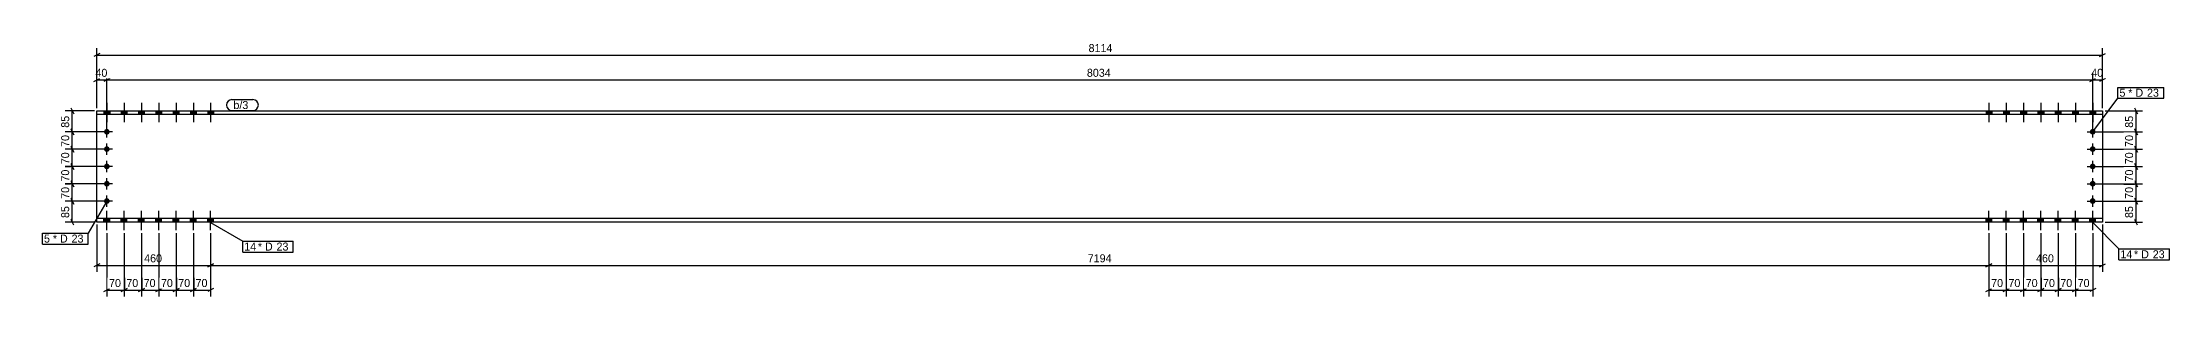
# Model space of a CAD drawing. Header units: millimetres. Extents: x 26 to 22380, y 32 to 1058.
# Drawn here: x 13775 to 22380, y 32 to 1058 of the extents above; entities that cross this region are included whole.
import ezdxf

# ---------------------------------------------------------------- set-up
doc = ezdxf.new("R2010")
doc.units = ezdxf.units.MM
doc.styles.add('Comic Sans MS', font='COMIC.TTF', dxfattribs={"height": 0.2})

msp = doc.modelspace()

# ---------------------------------------------------------------- hatches: boundary and pattern name
at = {"linetype": 'Continuous'}
for points in [[(14023.7, 768), (14046.7, 768), (14046.7, 782.6), (14023.7, 782.6)], [(14023.8, 768), (14046.8, 768), (14046.8, 782.6), (14023.8, 782.6)], [(14093.7, 768), (14116.7, 768), (14116.7, 782.6), (14093.7, 782.6)], [(14093.8, 768), (14116.8, 768), (14116.8, 782.6), (14093.8, 782.6)], [(14163.7, 768), (14186.7, 768), (14186.7, 782.6), (14163.7, 782.6)], [(14163.8, 768), (14186.8, 768), (14186.8, 782.6), (14163.8, 782.6)], [(14233.7, 768), (14256.7, 768), (14256.7, 782.6), (14233.7, 782.6)], [(14233.8, 768), (14256.8, 768), (14256.8, 782.6), (14233.8, 782.6)], [(14303.7, 768), (14326.7, 768), (14326.7, 782.6), (14303.7, 782.6)], [(14303.8, 768), (14326.8, 768), (14326.8, 782.6), (14303.8, 782.6)], [(14373.7, 768), (14396.7, 768), (14396.7, 782.6), (14373.7, 782.6)], [(14373.8, 768), (14396.8, 768), (14396.8, 782.6), (14373.8, 782.6)], [(14443.7, 768), (14466.7, 768), (14466.7, 782.6), (14443.7, 782.6)], [(14443.8, 768), (14466.8, 768), (14466.8, 782.6), (14443.8, 782.6)], [(21661, 782.6), (21638, 782.6), (21638, 768), (21661, 768)], [(21661.2, 782.6), (21638.2, 782.6), (21638.2, 768), (21661.2, 768)], [(21731, 782.6), (21708, 782.6), (21708, 768), (21731, 768)], [(21731.2, 782.6), (21708.2, 782.6), (21708.2, 768), (21731.2, 768)], [(21801, 782.6), (21778, 782.6), (21778, 768), (21801, 768)], [(21801.2, 782.6), (21778.2, 782.6), (21778.2, 768), (21801.2, 768)], [(21871, 782.6), (21848, 782.6), (21848, 768), (21871, 768)], [(21871.2, 782.6), (21848.2, 782.6), (21848.2, 768), (21871.2, 768)], [(21941, 782.6), (21918, 782.6), (21918, 768), (21941, 768)], [(21941.2, 782.6), (21918.2, 782.6), (21918.2, 768), (21941.2, 768)], [(22011, 782.6), (21988, 782.6), (21988, 768), (22011, 768)], [(22011.2, 782.6), (21988.2, 782.6), (21988.2, 768), (22011.2, 768)], [(22081, 782.6), (22058, 782.6), (22058, 768), (22081, 768)], [(22081.2, 782.6), (22058.2, 782.6), (22058.2, 768), (22081.2, 768)], [(14023.8, 697.6, -1), (14046.8, 697.6, -1)], [(22058, 697.6, -1), (22081, 697.6, -1)], [(14023.8, 627.6, -1), (14046.8, 627.6, -1)], [(22058, 627.6, -1), (22081, 627.6, -1)], [(14023.8, 557.6, -1), (14046.8, 557.6, -1)], [(22058, 557.6, -1), (22081, 557.6, -1)], [(14023.8, 487.6, -1), (14046.8, 487.6, -1)], [(22058, 487.6, -1), (22081, 487.6, -1)], [(14023.7, 332.6), (14046.7, 332.6), (14046.7, 347.2), (14023.7, 347.2)], [(14023.8, 417.6, -1), (14046.8, 417.6, -1)], [(14023.8, 332.6), (14046.8, 332.6), (14046.8, 347.2), (14023.8, 347.2)], [(14093.7, 332.6), (14116.7, 332.6), (14116.7, 347.2), (14093.7, 347.2)], [(14093.8, 332.6), (14116.8, 332.6), (14116.8, 347.2), (14093.8, 347.2)], [(14163.7, 332.6), (14186.7, 332.6), (14186.7, 347.2), (14163.7, 347.2)], [(14163.8, 332.6), (14186.8, 332.6), (14186.8, 347.2), (14163.8, 347.2)], [(14233.7, 332.6), (14256.7, 332.6), (14256.7, 347.2), (14233.7, 347.2)], [(14233.8, 332.6), (14256.8, 332.6), (14256.8, 347.2), (14233.8, 347.2)], [(14303.7, 332.6), (14326.7, 332.6), (14326.7, 347.2), (14303.7, 347.2)], [(14303.8, 332.6), (14326.8, 332.6), (14326.8, 347.2), (14303.8, 347.2)], [(14373.7, 332.6), (14396.7, 332.6), (14396.7, 347.2), (14373.7, 347.2)], [(14373.8, 332.6), (14396.8, 332.6), (14396.8, 347.2), (14373.8, 347.2)], [(14443.7, 332.6), (14466.7, 332.6), (14466.7, 347.2), (14443.7, 347.2)], [(14443.8, 332.6), (14466.8, 332.6), (14466.8, 347.2), (14443.8, 347.2)], [(21661, 347.2), (21638, 347.2), (21638, 332.6), (21661, 332.6)], [(21661.1, 347.2), (21638.1, 347.2), (21638.1, 332.6), (21661.1, 332.6)], [(21731, 347.2), (21708, 347.2), (21708, 332.6), (21731, 332.6)], [(21731.1, 347.2), (21708.1, 347.2), (21708.1, 332.6), (21731.1, 332.6)], [(21801, 347.2), (21778, 347.2), (21778, 332.6), (21801, 332.6)], [(21801.1, 347.2), (21778.1, 347.2), (21778.1, 332.6), (21801.1, 332.6)], [(21871, 347.2), (21848, 347.2), (21848, 332.6), (21871, 332.6)], [(21871.1, 347.2), (21848.1, 347.2), (21848.1, 332.6), (21871.1, 332.6)], [(21941, 347.2), (21918, 347.2), (21918, 332.6), (21941, 332.6)], [(21941.1, 347.2), (21918.1, 347.2), (21918.1, 332.6), (21941.1, 332.6)], [(22011, 347.2), (21988, 347.2), (21988, 332.6), (22011, 332.6)], [(22011.1, 347.2), (21988.1, 347.2), (21988.1, 332.6), (22011.1, 332.6)], [(22058, 417.6, -1), (22081, 417.6, -1)], [(22081, 347.2), (22058, 347.2), (22058, 332.6), (22081, 332.6)], [(22081.1, 347.2), (22058.1, 347.2), (22058.1, 332.6), (22081.1, 332.6)]]:
    msp.add_hatch(color=3, dxfattribs=at).paths.add_polyline_path(points)

# ---------------------------------------------------------------- linework, layer by layer
at = {"color": 8, "linetype": 'Continuous'}
for p, q in [((14007.3, 1013.6), (13983.3, 1001.6)), ((13995.3, 1007.6), (22109.5, 1007.6)), ((22097.5, 1001.6), (22121.5, 1013.6)), ((13983.3, 901.6), (14007.3, 913.6)), ((13995.3, 792.6), (13995.3, 936)), ((13995.3, 907.6), (14035.3, 907.6)), ((14047.3, 913.6), (14023.3, 901.6)), ((14047.3, 913.6), (14023.3, 901.6)), ((14035.3, 707.6), (14035.3, 936)), ((14035.3, 707.6), (14035.3, 936)), ((22057.5, 901.6), (22081.5, 913.6)), ((22069.5, 707.6), (22069.5, 936)), ((22069.5, 907.6), (22109.5, 907.6)), ((22121.5, 913.6), (22097.5, 901.6)), ((22109.5, 792.6), (22109.5, 936)), ((13985.3, 782.6), (13866.9, 782.6)), ((13889.3, 794.6), (13901.3, 770.6)), ((13895.3, 697.6), (13895.3, 782.6)), ((22119.5, 782.6), (22270.9, 782.6)), ((22239.3, 794.6), (22251.3, 770.6)), ((22245.3, 697.6), (22245.3, 782.6)), ((14025.3, 697.6), (13866.9, 697.6)), ((13901.3, 685.6), (13889.3, 709.6)), ((22079.5, 697.6), (22270.9, 697.6)), ((22251.3, 685.6), (22239.3, 709.6)), ((14025.3, 627.6), (13866.9, 627.6)), ((13901.3, 615.6), (13889.3, 639.6)), ((22079.5, 627.6), (22270.9, 627.6)), ((22251.3, 615.6), (22239.3, 639.6)), ((14025.3, 557.6), (13866.9, 557.6)), ((13889.3, 569.6), (13901.3, 545.6)), ((22079.5, 557.6), (22270.9, 557.6)), ((22251.3, 545.6), (22239.3, 569.6)), ((14025.3, 487.6), (13866.9, 487.6)), ((13889.3, 499.6), (13901.3, 475.6)), ((13895.3, 417.6), (13895.3, 487.6)), ((22079.5, 487.6), (22270.9, 487.6)), ((22239.3, 499.6), (22251.3, 475.6)), ((22245.3, 417.6), (22245.3, 487.6)), ((14025.3, 417.6), (13866.9, 417.6)), ((13901.3, 405.6), (13889.3, 429.6)), ((13901.3, 320.6), (13889.3, 344.6)), ((22079.5, 417.6), (22270.9, 417.6)), ((22251.3, 405.6), (22239.3, 429.6)), ((22251.3, 320.6), (22239.3, 344.6)), ((13985.3, 332.6), (13866.9, 332.6)), ((13995.3, 322.6), (13995.3, 132)), ((14035.3, 287.9), (14035.3, 32)), ((14105.3, 287.9), (14105.3, 32)), ((14175.3, 287.9), (14175.3, 32)), ((14245.3, 287.9), (14245.3, 32)), ((14315.3, 287.9), (14315.3, 32)), ((14385.3, 287.9), (14385.3, 32)), ((14455.3, 287.9), (14455.3, 132)), ((14455.3, 287.9), (14455.3, 132)), ((14455.3, 287.9), (14455.3, 32)), ((21649.6, 287.9), (21649.6, 32)), ((21719.6, 287.9), (21719.6, 32)), ((21789.6, 287.9), (21789.6, 32)), ((21999.6, 287.9), (21999.6, 32)), ((22069.6, 287.9), (22069.6, 32)), ((22109.5, 322.6), (22109.5, 132)), ((22119.5, 332.6), (22270.9, 332.6)), ((14007.3, 163.6), (13983.3, 151.6)), ((13995.3, 157.6), (14455.3, 157.6)), ((14467.3, 163.6), (14443.3, 151.6)), ((14443.3, 151.6), (14467.3, 163.6)), ((14455.3, 157.6), (21649.5, 157.6)), ((21661.5, 163.6), (21637.5, 151.6)), ((21637.5, 151.6), (21661.5, 163.6)), ((21649.5, 157.6), (22109.5, 157.6)), ((22097.5, 151.6), (22121.5, 163.6)), ((14023.3, 51.6), (14047.3, 63.6)), ((14093.3, 51.6), (14117.3, 63.6)), ((14163.3, 51.6), (14187.3, 63.6)), ((14175.3, 57.6), (14245.3, 57.6)), ((14257.3, 63.6), (14233.3, 51.6)), ((14303.3, 51.6), (14327.3, 63.6)), ((14373.3, 51.6), (14397.3, 63.6)), ((14385.3, 57.6), (14455.3, 57.6)), ((14467.3, 63.6), (14443.3, 51.6)), ((21637.6, 51.6), (21661.6, 63.6)), ((21649.6, 57.6), (21719.6, 57.6)), ((21731.6, 63.6), (21707.6, 51.6)), ((21801.6, 63.6), (21777.6, 51.6)), ((21847.6, 51.6), (21871.6, 63.6)), ((21917.6, 51.6), (21941.6, 63.6)), ((21929.6, 57.6), (21999.6, 57.6)), ((22011.6, 63.6), (21987.6, 51.6)), ((22081.6, 63.6), (22057.6, 51.6))]:
    msp.add_line(p, q, dxfattribs=at)
at = {"color": 7, "linetype": 'Continuous'}
for p, q in [((13995.3, 332.6), (13995.3, 782.6)), ((13995.3, 782.6), (22109.5, 782.6)), ((22109.5, 782.6), (22109.5, 332.6)), ((22109.5, 768), (13995.3, 768)), ((22109.5, 347.2), (13995.3, 347.2)), ((22109.5, 332.6), (13995.3, 332.6))]:
    msp.add_line(p, q, dxfattribs=at)
at = {"color": 3, "linetype": 'Continuous'}
for p, q in [((14023.7, 782.6), (14023.7, 768)), ((14023.8, 782.6), (14023.8, 768)), ((14035.2, 814.8), (14035.2, 736.6)), ((14035.3, 814.8), (14035.3, 736.6)), ((14046.7, 782.6), (14046.7, 768)), ((14046.8, 782.6), (14046.8, 768)), ((14093.7, 782.6), (14093.7, 768)), ((14093.8, 782.6), (14093.8, 768)), ((14105.2, 814.8), (14105.2, 736.6)), ((14105.3, 814.8), (14105.3, 736.6)), ((14116.7, 782.6), (14116.7, 768)), ((14116.8, 782.6), (14116.8, 768)), ((14163.7, 782.6), (14163.7, 768)), ((14163.8, 782.6), (14163.8, 768)), ((14175.2, 814.8), (14175.2, 736.6)), ((14175.3, 814.8), (14175.3, 736.6)), ((14186.7, 782.6), (14186.7, 768)), ((14186.8, 782.6), (14186.8, 768)), ((14233.7, 782.6), (14233.7, 768)), ((14233.8, 782.6), (14233.8, 768)), ((14245.2, 814.8), (14245.2, 736.6)), ((14245.3, 814.8), (14245.3, 736.6)), ((14256.7, 782.6), (14256.7, 768)), ((14256.8, 782.6), (14256.8, 768)), ((14303.7, 782.6), (14303.7, 768)), ((14303.8, 782.6), (14303.8, 768)), ((14315.2, 814.8), (14315.2, 736.6)), ((14315.3, 814.8), (14315.3, 736.6)), ((14326.7, 782.6), (14326.7, 768)), ((14326.8, 782.6), (14326.8, 768)), ((14373.7, 782.6), (14373.7, 768)), ((14373.8, 782.6), (14373.8, 768)), ((14385.2, 814.8), (14385.2, 736.6)), ((14385.3, 814.8), (14385.3, 736.6)), ((14396.7, 782.6), (14396.7, 768)), ((14396.8, 782.6), (14396.8, 768)), ((14443.7, 782.6), (14443.7, 768)), ((14443.8, 782.6), (14443.8, 768)), ((14455.2, 814.8), (14455.2, 736.6)), ((14455.3, 814.8), (14455.3, 736.6)), ((14466.7, 782.6), (14466.7, 768)), ((14466.8, 782.6), (14466.8, 768)), ((21638, 782.6), (21638, 768)), ((21638.2, 782.6), (21638.2, 768)), ((21649.5, 814.8), (21649.5, 736.6)), ((21649.7, 814.8), (21649.7, 736.6)), ((21661, 782.6), (21661, 768)), ((21661.2, 782.6), (21661.2, 768)), ((21708, 782.6), (21708, 768)), ((21708.2, 782.6), (21708.2, 768)), ((21719.5, 814.8), (21719.5, 736.6)), ((21719.7, 814.8), (21719.7, 736.6)), ((21731, 782.6), (21731, 768)), ((21731.2, 782.6), (21731.2, 768)), ((21778, 782.6), (21778, 768)), ((21778.2, 782.6), (21778.2, 768)), ((21789.5, 814.8), (21789.5, 736.6)), ((21789.7, 814.8), (21789.7, 736.6)), ((21801, 782.6), (21801, 768)), ((21801.2, 782.6), (21801.2, 768)), ((21848, 782.6), (21848, 768)), ((21848.2, 782.6), (21848.2, 768)), ((21859.5, 814.8), (21859.5, 736.6)), ((21859.7, 814.8), (21859.7, 736.6)), ((21871, 782.6), (21871, 768)), ((21871.2, 782.6), (21871.2, 768)), ((21918, 782.6), (21918, 768)), ((21918.2, 782.6), (21918.2, 768)), ((21929.5, 814.8), (21929.5, 736.6)), ((21929.7, 814.8), (21929.7, 736.6)), ((21941, 782.6), (21941, 768)), ((21941.2, 782.6), (21941.2, 768)), ((21988, 782.6), (21988, 768)), ((21988.2, 782.6), (21988.2, 768)), ((21999.5, 814.8), (21999.5, 736.6)), ((21999.7, 814.8), (21999.7, 736.6)), ((22011, 782.6), (22011, 768)), ((22011.2, 782.6), (22011.2, 768)), ((22058, 782.6), (22058, 768)), ((22058.2, 782.6), (22058.2, 768)), ((22069.5, 814.8), (22069.5, 736.6)), ((22069.7, 814.8), (22069.7, 736.6)), ((22081, 782.6), (22081, 768)), ((22081.2, 782.6), (22081.2, 768)), ((14058.3, 697.6), (14012.3, 697.6)), ((14035.3, 674.6), (14035.3, 720.6)), ((22046.5, 697.6), (22092.5, 697.6)), ((22069.5, 674.6), (22069.5, 720.6)), ((14058.3, 627.6), (14012.3, 627.6)), ((14035.3, 604.6), (14035.3, 650.6)), ((22046.5, 627.6), (22092.5, 627.6)), ((22069.5, 604.6), (22069.5, 650.6)), ((14058.3, 557.6), (14012.3, 557.6)), ((14035.3, 534.6), (14035.3, 580.6)), ((22046.5, 557.6), (22092.5, 557.6)), ((22069.5, 534.6), (22069.5, 580.6)), ((14058.3, 487.6), (14012.3, 487.6)), ((14035.3, 464.6), (14035.3, 510.6)), ((14035.3, 394.6), (14035.3, 440.6)), ((22046.5, 487.6), (22092.5, 487.6)), ((22069.5, 464.6), (22069.5, 510.6)), ((22069.5, 394.6), (22069.5, 440.6)), ((14058.3, 417.6), (14012.3, 417.6)), ((14023.7, 332.6), (14023.7, 347.2)), ((14023.8, 332.6), (14023.8, 347.2)), ((14035.2, 300.4), (14035.2, 378.6)), ((14035.3, 300.4), (14035.3, 378.6)), ((14046.7, 332.6), (14046.7, 347.2)), ((14046.8, 332.6), (14046.8, 347.2)), ((14093.7, 332.6), (14093.7, 347.2)), ((14093.8, 332.6), (14093.8, 347.2)), ((14105.2, 300.4), (14105.2, 378.6)), ((14105.3, 300.4), (14105.3, 378.6)), ((14116.7, 332.6), (14116.7, 347.2)), ((14116.8, 332.6), (14116.8, 347.2)), ((14163.7, 332.6), (14163.7, 347.2)), ((14163.8, 332.6), (14163.8, 347.2)), ((14175.2, 300.4), (14175.2, 378.6)), ((14175.3, 300.4), (14175.3, 378.6)), ((14186.7, 332.6), (14186.7, 347.2)), ((14186.8, 332.6), (14186.8, 347.2)), ((14233.7, 332.6), (14233.7, 347.2)), ((14233.8, 332.6), (14233.8, 347.2)), ((14245.2, 300.4), (14245.2, 378.6)), ((14245.3, 300.4), (14245.3, 378.6)), ((14256.7, 332.6), (14256.7, 347.2)), ((14256.8, 332.6), (14256.8, 347.2)), ((14303.7, 332.6), (14303.7, 347.2)), ((14303.8, 332.6), (14303.8, 347.2)), ((14315.2, 300.4), (14315.2, 378.6)), ((14315.3, 300.4), (14315.3, 378.6)), ((14326.7, 332.6), (14326.7, 347.2)), ((14326.8, 332.6), (14326.8, 347.2)), ((14373.7, 332.6), (14373.7, 347.2)), ((14373.8, 332.6), (14373.8, 347.2)), ((14385.2, 300.4), (14385.2, 378.6)), ((14385.3, 300.4), (14385.3, 378.6)), ((14396.7, 332.6), (14396.7, 347.2)), ((14396.8, 332.6), (14396.8, 347.2)), ((14443.7, 332.6), (14443.7, 347.2)), ((14443.8, 332.6), (14443.8, 347.2)), ((14455.2, 300.4), (14455.2, 378.6)), ((14455.3, 300.4), (14455.3, 378.6)), ((14466.7, 332.6), (14466.7, 347.2)), ((14466.8, 332.6), (14466.8, 347.2)), ((21638, 332.6), (21638, 347.2)), ((21638.1, 332.6), (21638.1, 347.2)), ((21649.5, 300.4), (21649.5, 378.6)), ((21649.6, 300.4), (21649.6, 378.6)), ((21661, 332.6), (21661, 347.2)), ((21661.1, 332.6), (21661.1, 347.2)), ((21708, 332.6), (21708, 347.2)), ((21708.1, 332.6), (21708.1, 347.2)), ((21719.5, 300.4), (21719.5, 378.6)), ((21719.6, 300.4), (21719.6, 378.6)), ((21731, 332.6), (21731, 347.2)), ((21731.1, 332.6), (21731.1, 347.2)), ((21778, 332.6), (21778, 347.2)), ((21778.1, 332.6), (21778.1, 347.2)), ((21789.5, 300.4), (21789.5, 378.6)), ((21789.6, 300.4), (21789.6, 378.6)), ((21801, 332.6), (21801, 347.2)), ((21801.1, 332.6), (21801.1, 347.2)), ((21848, 332.6), (21848, 347.2)), ((21848.1, 332.6), (21848.1, 347.2)), ((21859.5, 300.4), (21859.5, 378.6)), ((21859.6, 300.4), (21859.6, 378.6)), ((21871, 332.6), (21871, 347.2)), ((21871.1, 332.6), (21871.1, 347.2)), ((21918, 332.6), (21918, 347.2)), ((21918.1, 332.6), (21918.1, 347.2)), ((21929.5, 300.4), (21929.5, 378.6)), ((21929.6, 300.4), (21929.6, 378.6)), ((21941, 332.6), (21941, 347.2)), ((21941.1, 332.6), (21941.1, 347.2)), ((21988, 332.6), (21988, 347.2)), ((21988.1, 332.6), (21988.1, 347.2)), ((21999.5, 300.4), (21999.5, 378.6)), ((21999.6, 300.4), (21999.6, 378.6)), ((22011, 332.6), (22011, 347.2)), ((22011.1, 332.6), (22011.1, 347.2)), ((22046.5, 417.6), (22092.5, 417.6)), ((22058, 332.6), (22058, 347.2)), ((22058.1, 332.6), (22058.1, 347.2)), ((22069.5, 300.4), (22069.5, 378.6)), ((22069.6, 300.4), (22069.6, 378.6)), ((22081, 332.6), (22081, 347.2)), ((22081.1, 332.6), (22081.1, 347.2))]:
    msp.add_line(p, q, dxfattribs=at)

# ---------------------------------------------------------------- wipeouts: each hides what was drawn before it
at = {"color": 0}
for points in [[(22203.9, 839.4), (22203.9, 871.4), (22177.8, 871.4), (22177.8, 839.4)], [(13807.2, 249.7), (13807.2, 281.7), (13781.1, 281.7), (13781.1, 249.7)], [(14636.5, 217.4), (14636.5, 249.4), (14591.2, 249.4), (14591.2, 217.4)], [(22227, 186.3), (22227, 218.3), (22181.7, 218.3), (22181.7, 186.3)]]:
    msp.add_wipeout(points, dxfattribs=at)

# ---------------------------------------------------------------- next in the draw order: wipeouts: each hides what was drawn before it
for points in [[(18104.1, 1013.6), (18104.1, 1058.4), (18000.7, 1058.4), (18000.7, 1013.6)], [(22122, 913.6), (22122, 958.4), (22057.1, 958.4), (22057.1, 913.6)], [(22203.9, 839.4), (22203.9, 871.4), (22177.8, 871.4), (22177.8, 839.4)], [(14620.5, 789.6), (14620.5, 821.6), (14547.3, 821.6), (14547.3, 789.6)], [(13889.3, 772.6), (13844.5, 772.6), (13844.5, 707.6), (13889.3, 707.6)], [(22239.3, 772.6), (22194.5, 772.6), (22194.5, 707.6), (22239.3, 707.6)], [(13889.3, 485.1), (13844.5, 485.1), (13844.5, 420.1), (13889.3, 420.1)], [(22239.3, 485.1), (22194.5, 485.1), (22194.5, 420.1), (22239.3, 420.1)], [(13807.2, 249.7), (13807.2, 281.7), (13781.1, 281.7), (13781.1, 249.7)], [(14636.5, 217.4), (14636.5, 249.4), (14591.2, 249.4), (14591.2, 217.4)], [(18107.5, 163.6), (18107.5, 208.4), (17997.3, 208.4), (17997.3, 163.6)], [(21925, 163.6), (21925, 208.4), (21834, 208.4), (21834, 163.6)], [(22227, 186.3), (22227, 218.3), (22181.7, 218.3), (22181.7, 186.3)], [(14242.7, 63.6), (14242.7, 108.4), (14177.8, 108.4), (14177.8, 63.6)], [(14452.7, 63.6), (14452.7, 108.4), (14387.8, 108.4), (14387.8, 63.6)], [(21717.1, 63.6), (21717.1, 108.4), (21652.2, 108.4), (21652.2, 63.6)]]:
    msp.add_wipeout(points, dxfattribs=at)

# ---------------------------------------------------------------- next in the draw order: linework, layer by layer
at = {"color": 8, "linetype": 'Continuous'}
for p, q in [((22109.5, 792.6), (22109.5, 1036)), ((14035.3, 907.6), (22069.5, 907.6)), ((22057.5, 901.6), (22081.5, 913.6)), ((22069.5, 707.6), (22069.5, 936)), ((14025.3, 697.6), (13866.9, 697.6)), ((13889.3, 709.6), (13901.3, 685.6)), ((13895.3, 627.6), (13895.3, 697.6)), ((22079.5, 697.6), (22270.9, 697.6)), ((22239.3, 709.6), (22251.3, 685.6)), ((22245.3, 627.6), (22245.3, 697.6)), ((13895.3, 487.6), (13895.3, 557.6)), ((14025.3, 487.6), (13866.9, 487.6)), ((13901.3, 475.6), (13889.3, 499.6)), ((22079.5, 487.6), (22270.9, 487.6)), ((22251.3, 475.6), (22239.3, 499.6)), ((14025.3, 417.6), (13866.9, 417.6)), ((13889.3, 429.6), (13901.3, 405.6)), ((13895.3, 332.6), (13895.3, 417.6)), ((22079.5, 417.6), (22270.9, 417.6)), ((22239.3, 429.6), (22251.3, 405.6)), ((22245.3, 332.6), (22245.3, 417.6)), ((14175.3, 287.9), (14175.3, 32)), ((14385.3, 287.9), (14385.3, 32)), ((21649.5, 287.9), (21649.5, 132)), ((21649.5, 287.9), (21649.5, 132)), ((21719.6, 287.9), (21719.6, 32)), ((21859.6, 287.9), (21859.6, 32)), ((21929.6, 287.9), (21929.6, 32)), ((14105.3, 57.6), (14175.3, 57.6)), ((14187.3, 63.6), (14163.3, 51.6)), ((14233.3, 51.6), (14257.3, 63.6)), ((14315.3, 57.6), (14385.3, 57.6)), ((14397.3, 63.6), (14373.3, 51.6)), ((21707.6, 51.6), (21731.6, 63.6)), ((21719.6, 57.6), (21789.6, 57.6))]:
    msp.add_line(p, q, dxfattribs=at)
at = {"color": 7, "linetype": 'Continuous'}
for p, q in [((14455.3, 330.4), (14585.2, 255.4)), ((14585.2, 211.4), (14585.2, 255.4)), ((22175.7, 180.3), (22175.7, 224.3))]:
    msp.add_line(p, q, dxfattribs=at)

# ---------------------------------------------------------------- next in the draw order: texts
at = {"color": 3, "style": 'Comic Sans MS'}
for s, p in [('8114', (18007.1, 1020)), ('40', (22063.5, 920)), ('7194', (18003.7, 170)), ('460', (21840.4, 170)), ('70', (14184.2, 70)), ('70', (14394.2, 70)), ('70', (21658.6, 70))]:
    msp.add_text(s, height=32.38, dxfattribs=at).set_placement(p)
for s, p in [('85', (13882.9, 714)), ('85', (22232.9, 714)), ('70', (13882.9, 426.5)), ('70', (22232.9, 426.5))]:
    msp.add_text(s, height=32.38, rotation=90.00021, dxfattribs=at).set_placement(p)

# ---------------------------------------------------------------- next in the draw order: wipeouts: each hides what was drawn before it
at = {"color": 0}
for points in [[(22279.7, 839.4), (22279.7, 871.4), (22213.5, 871.4), (22213.5, 839.4)], [(14620.5, 789.6), (14620.5, 821.6), (14547.3, 821.6), (14547.3, 789.6)], [(13883, 249.7), (13883, 281.7), (13816.8, 281.7), (13816.8, 249.7)], [(14712.2, 217.4), (14712.2, 249.4), (14646.1, 249.4), (14646.1, 217.4)], [(22302.8, 186.3), (22302.8, 218.3), (22236.6, 218.3), (22236.6, 186.3)]]:
    msp.add_wipeout(points, dxfattribs=at)

# ---------------------------------------------------------------- next in the draw order: linework, layer by layer
at = {"color": 7, "linetype": 'Continuous'}
for p, q in [((14541.3, 827.6), (14626.5, 827.6)), ((14541.3, 783.6), (14626.5, 783.6))]:
    msp.add_line(p, q, dxfattribs=at)
for centre, start, end in [((14541.3, 805.6), 90, 270), ((14626.5, 805.6), 270, 90)]:
    msp.add_arc(centre, 22, start, end, dxfattribs=at)

# ---------------------------------------------------------------- next in the draw order: texts
at = {"color": 3, "style": 'Comic Sans MS'}
msp.add_text('b/3', height=32.38, dxfattribs=at).set_placement((14547.3, 789.6))

# ---------------------------------------------------------------- next in the draw order: wipeouts: each hides what was drawn before it
at = {"color": 0}
for points in [[(14047.8, 913.6), (14047.8, 958.4), (13982.8, 958.4), (13982.8, 913.6)], [(18110.9, 913.6), (18110.9, 958.4), (17993.9, 958.4), (17993.9, 913.6)], [(22279.7, 839.4), (22279.7, 871.4), (22213.5, 871.4), (22213.5, 839.4)], [(13889.3, 695.1), (13844.5, 695.1), (13844.5, 630.1), (13889.3, 630.1)], [(22239.3, 695.1), (22194.5, 695.1), (22194.5, 630.1), (22239.3, 630.1)], [(13889.3, 555.1), (13844.5, 555.1), (13844.5, 490.1), (13889.3, 490.1)], [(13889.3, 407.6), (13844.5, 407.6), (13844.5, 342.6), (13889.3, 342.6)], [(22239.3, 407.6), (22194.5, 407.6), (22194.5, 342.6), (22239.3, 342.6)], [(13883, 249.7), (13883, 281.7), (13816.8, 281.7), (13816.8, 249.7)], [(14270.8, 163.6), (14270.8, 208.4), (14179.8, 208.4), (14179.8, 163.6)], [(14712.2, 217.4), (14712.2, 249.4), (14646.1, 249.4), (14646.1, 217.4)], [(22302.8, 186.3), (22302.8, 218.3), (22236.6, 218.3), (22236.6, 186.3)], [(14172.7, 63.6), (14172.7, 108.4), (14107.8, 108.4), (14107.8, 63.6)], [(14382.7, 63.6), (14382.7, 108.4), (14317.8, 108.4), (14317.8, 63.6)], [(21787.1, 63.6), (21787.1, 108.4), (21722.2, 108.4), (21722.2, 63.6)], [(21997.1, 63.6), (21997.1, 108.4), (21932.2, 108.4), (21932.2, 63.6)]]:
    msp.add_wipeout(points, dxfattribs=at)

# ---------------------------------------------------------------- next in the draw order: linework, layer by layer
at = {"color": 8, "linetype": 'Continuous'}
for p, q in [((13995.3, 792.6), (13995.3, 1036)), ((14025.3, 627.6), (13866.9, 627.6)), ((13889.3, 639.6), (13901.3, 615.6)), ((13895.3, 557.6), (13895.3, 627.6)), ((22079.5, 627.6), (22270.9, 627.6)), ((22239.3, 639.6), (22251.3, 615.6)), ((22245.3, 557.6), (22245.3, 627.6)), ((14025.3, 557.6), (13866.9, 557.6)), ((13901.3, 545.6), (13889.3, 569.6)), ((14105.3, 287.9), (14105.3, 32)), ((14245.3, 287.9), (14245.3, 32)), ((14315.3, 287.9), (14315.3, 32)), ((21789.6, 287.9), (21789.6, 32)), ((21929.6, 287.9), (21929.6, 32)), ((21999.6, 287.9), (21999.6, 32)), ((14035.3, 57.6), (14105.3, 57.6)), ((14117.3, 63.6), (14093.3, 51.6)), ((14245.3, 57.6), (14315.3, 57.6)), ((14327.3, 63.6), (14303.3, 51.6)), ((21777.6, 51.6), (21801.6, 63.6)), ((21859.6, 57.6), (21929.6, 57.6)), ((21941.6, 63.6), (21917.6, 51.6)), ((21987.6, 51.6), (22011.6, 63.6)), ((21999.6, 57.6), (22069.6, 57.6))]:
    msp.add_line(p, q, dxfattribs=at)
at = {"color": 7, "linetype": 'Continuous'}
for p, q in [((22171.8, 833.4), (22171.8, 877.4)), ((22069.5, 697.6), (22171.8, 833.4)), ((13775.1, 243.7), (13775.1, 287.7)), ((22069.6, 330.4), (22175.7, 224.3))]:
    msp.add_line(p, q, dxfattribs=at)

# ---------------------------------------------------------------- next in the draw order: texts
at = {"color": 3, "style": 'Comic Sans MS'}
for s, height, p in [('40', 32.38, (13989.2, 920)), ('8034', 32.38, (18000.3, 920)), ('5', 32.4, (22177.8, 839.4)), ('5', 32.4, (13781.1, 249.7)), ('460', 32.38, (14186.2, 170)), ('14', 32.38, (14591.2, 217.4)), ('14', 32.38, (22181.7, 186.3)), ('70', 32.38, (14114.2, 70)), ('70', 32.38, (14324.2, 70)), ('70', 32.38, (21728.6, 70)), ('70', 32.38, (21938.6, 70))]:
    msp.add_text(s, height=height, dxfattribs=at).set_placement(p)
for s, p in [('70', (13882.9, 636.5)), ('70', (22232.9, 636.5)), ('70', (13882.9, 496.5)), ('85', (13882.9, 349)), ('85', (22232.9, 349))]:
    msp.add_text(s, height=32.38, rotation=90.00021, dxfattribs=at).set_placement(p)

# ---------------------------------------------------------------- next in the draw order: wipeouts: each hides what was drawn before it
at = {"color": 0}
for points in [[(22341.4, 839.4), (22341.4, 871.4), (22289.3, 871.4), (22289.3, 839.4)], [(13944.7, 249.7), (13944.7, 281.7), (13892.6, 281.7), (13892.6, 249.7)], [(14774, 217.4), (14774, 249.4), (14721.8, 249.4), (14721.8, 217.4)], [(22364.5, 186.3), (22364.5, 218.3), (22312.4, 218.3), (22312.4, 186.3)]]:
    msp.add_wipeout(points, dxfattribs=at)

# ---------------------------------------------------------------- next in the draw order: wipeouts: each hides what was drawn before it
for points in [[(22341.4, 839.4), (22341.4, 871.4), (22289.3, 871.4), (22289.3, 839.4)], [(13889.3, 625.1), (13844.5, 625.1), (13844.5, 560.1), (13889.3, 560.1)], [(22239.3, 625.1), (22194.5, 625.1), (22194.5, 560.1), (22239.3, 560.1)], [(13944.7, 249.7), (13944.7, 281.7), (13892.6, 281.7), (13892.6, 249.7)], [(14774, 217.4), (14774, 249.4), (14721.8, 249.4), (14721.8, 217.4)], [(22364.5, 186.3), (22364.5, 218.3), (22312.4, 218.3), (22312.4, 186.3)], [(14102.7, 63.6), (14102.7, 108.4), (14037.8, 108.4), (14037.8, 63.6)], [(14312.7, 63.6), (14312.7, 108.4), (14247.8, 108.4), (14247.8, 63.6)], [(21927.1, 63.6), (21927.1, 108.4), (21862.2, 108.4), (21862.2, 63.6)], [(22067.1, 63.6), (22067.1, 108.4), (22002.2, 108.4), (22002.2, 63.6)]]:
    msp.add_wipeout(points, dxfattribs=at)

# ---------------------------------------------------------------- next in the draw order: linework, layer by layer
at = {"color": 7, "linetype": 'Continuous'}
for p, q in [((22171.8, 877.4), (22357, 877.4)), ((22357, 833.4), (22357, 877.4)), ((22171.8, 833.4), (22357, 833.4)), ((14035.3, 417.6), (13960.3, 287.7)), ((13775.1, 287.7), (13960.3, 287.7)), ((13960.3, 243.7), (13960.3, 287.7)), ((13775.1, 243.7), (13960.3, 243.7)), ((14585.2, 255.4), (14789.6, 255.4)), ((14585.2, 211.4), (14789.6, 211.4)), ((14789.6, 211.4), (14789.6, 255.4)), ((22175.7, 224.3), (22380.1, 224.3)), ((22175.7, 180.3), (22380.1, 180.3)), ((22380.1, 180.3), (22380.1, 224.3))]:
    msp.add_line(p, q, dxfattribs=at)
at = {"color": 8, "linetype": 'Continuous'}
for p, q in [((22079.5, 557.6), (22270.9, 557.6)), ((22239.3, 569.6), (22251.3, 545.6)), ((22245.3, 487.6), (22245.3, 557.6)), ((21859.6, 287.9), (21859.6, 32)), ((21789.6, 57.6), (21859.6, 57.6)), ((21871.6, 63.6), (21847.6, 51.6))]:
    msp.add_line(p, q, dxfattribs=at)

# ---------------------------------------------------------------- next in the draw order: texts
at = {"color": 3, "style": 'Comic Sans MS'}
for s, p in [('* D', (22213.5, 839.4)), ('23', (22289.3, 839.4)), ('* D', (13816.8, 249.7)), ('23', (13892.6, 249.7)), ('* D', (14646.1, 217.4)), ('23', (14721.8, 217.4)), ('* D', (22236.6, 186.3)), ('23', (22312.4, 186.3)), ('70', (14044.2, 70)), ('70', (14254.2, 70)), ('70', (21868.6, 70)), ('70', (22008.6, 70))]:
    msp.add_text(s, height=32.38, dxfattribs=at).set_placement(p)
for p in [(13882.9, 566.5), (22232.9, 566.5)]:
    msp.add_text('70', height=32.38, rotation=90.00021, dxfattribs=at).set_placement(p)

# ---------------------------------------------------------------- next in the draw order: wipeouts: each hides what was drawn before it
at = {"color": 0}
for points in [[(22239.3, 555.1), (22194.5, 555.1), (22194.5, 490.1), (22239.3, 490.1)], [(21857.1, 63.6), (21857.1, 108.4), (21792.2, 108.4), (21792.2, 63.6)]]:
    msp.add_wipeout(points, dxfattribs=at)

# ---------------------------------------------------------------- next in the draw order: texts
at = {"color": 3, "style": 'Comic Sans MS'}
msp.add_text('70', height=32.38, rotation=90.00021, dxfattribs=at).set_placement((22232.9, 496.5))
msp.add_text('70', height=32.38, dxfattribs=at).set_placement((21798.6, 70))

doc.saveas('drawing.dxf')
